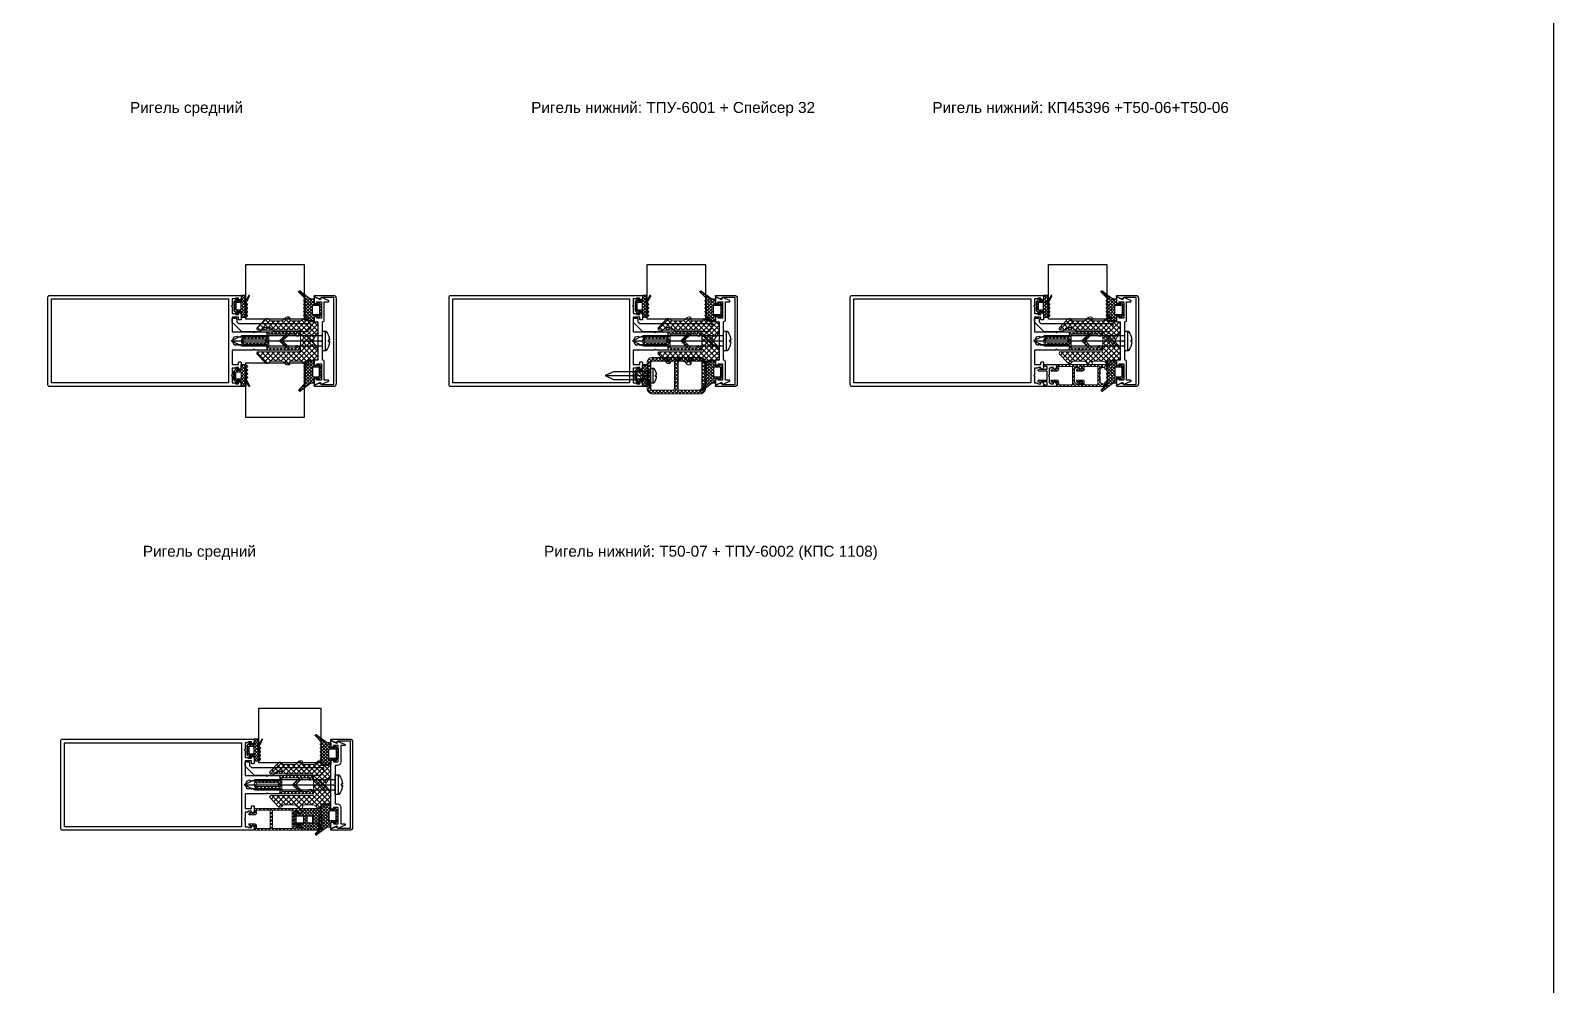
# Model space of a CAD drawing. Header units: millimetres. Extents: x 1744 to 18744, y -2272 to 2782.
# Drawn here: x 7969 to 8804, y 487 to 1011 of the extents above; entities that cross this region are included whole.
import ezdxf

# ---------------------------------------------------------------- set-up
doc = ezdxf.new("R2010")
doc.units = ezdxf.units.MM
doc.layers.add('Steklopaket', color=5, linetype='Continuous')
doc.layers.add('подписи', color=7, linetype='Continuous')
doc.layers.add('Уплотнители', color=1, linetype='Continuous', lineweight=20)
doc.layers.add('Штриховка', color=1, linetype='Continuous', lineweight=5)
doc.styles.get("Standard").update_dxf_attribs({"font": 'arial.ttf'})

# ---------------------------------------------------------------- blocks, each defined once
blk = doc.blocks.new('КП45550')
at = {"color": 217, "true_color": 0x93278f}
blk.add_lwpolyline([(-5, 6.38, -0.198912), (-4.91, 6.59), (-4.5, 7), (-4.91, 7.41, -0.198912), (-5, 7.62), (-5, 19), (-13, 19), (-13, 15.5), (-12, 15.5, -0.414214), (-11.5, 15), (-11.5, 14.5, -0.414214), (-12, 14), (-14.43, 14, -0.116434), (-14.56, 14.03), (-15.33, 14.42, -0.284079), (-15.5, 14.69), (-15.5, 15.2, -0.414214), (-15.2, 15.5), (-14.5, 15.5), (-14.5, 17), (-14.91, 17.41, -0.198912), (-15, 17.62), (-15, 19), (-18.56, 19, -0.284079), (-18.83, 19.17), (-19, 19.5), (-19.17, 19.17, -0.284079), (-19.44, 19), (-23, 19), (-23, 17.62, -0.198912), (-23.09, 17.41), (-23.5, 17), (-23.5, 15.5), (-22.8, 15.5, -0.414214), (-22.5, 15.2), (-22.5, 14.69, -0.284079), (-22.67, 14.42), (-23.44, 14.03, -0.116434), (-23.57, 14), (-24.5, 14, -0.414214), (-25, 14.5), (-25, 119, -0.414214), (-24, 120), (24, 120, -0.414214), (25, 119), (25, 14.5, -0.414214), (24.5, 14), (23.57, 14, -0.116434), (23.44, 14.03), (22.67, 14.42, -0.284079), (22.5, 14.69), (22.5, 15.2, -0.414214), (22.8, 15.5), (23.5, 15.5), (23.5, 17), (23.09, 17.41, -0.198912), (23, 17.62), (23, 19), (19.44, 19, -0.284079), (19.17, 19.17), (19, 19.5), (18.83, 19.17, -0.284079), (18.56, 19), (15, 19), (15, 17.62, -0.198912), (14.91, 17.41), (14.5, 17), (14.5, 15.5), (15.2, 15.5, -0.414214), (15.5, 15.2), (15.5, 14.69, -0.284079), (15.33, 14.42), (14.56, 14.03, -0.116434), (14.43, 14), (12, 14, -0.414214), (11.5, 14.5), (11.5, 15, -0.414214), (12, 15.5), (13, 15.5), (13, 19), (5, 19), (5, 7.62, -0.198912), (4.91, 7.41), (4.5, 7), (4.91, 6.59, -0.198912), (5, 6.38), (5, 0.5, -0.414214), (4.5, 0), (3.12, 0, -0.198912), (2.91, 0.09), (2.09, 0.91, -0.198912), (2, 1.12), (2, 1.46, -0.284079), (2.17, 1.73), (2.5, 1.9), (2.17, 2.07, -0.284079), (2, 2.34), (2, 3.26, -0.284079), (2.17, 3.53), (2.5, 3.7), (2.17, 3.87, -0.284079), (2, 4.14), (2, 5.06, -0.284079), (2.17, 5.33), (2.5, 5.5), (2.17, 5.67, -0.284079), (2, 5.94), (2, 6.86, -0.284079), (2.17, 7.13), (2.5, 7.3), (2.17, 7.47, -0.284079), (2, 7.74), (2, 8.66, -0.284079), (2.17, 8.93), (2.5, 9.1), (2.17, 9.27, -0.284079), (2, 9.54), (2, 10.46, -0.284079), (2.17, 10.73), (2.5, 10.9), (2.17, 11.07, -0.284079), (2, 11.34), (2, 12.26, -0.284079), (2.17, 12.53), (2.5, 12.7), (2.17, 12.87, -0.284079), (2, 13.14), (2, 14.06, -0.284079), (2.17, 14.33), (2.5, 14.5), (2.17, 14.67, -0.284079), (2, 14.94), (2, 15.86, -0.284079), (2.17, 16.13), (2.5, 16.3), (2, 18), (0, 19), (-2, 18), (-2, 17.64, -0.284079), (-2.17, 17.37), (-2.5, 17.2), (-2.17, 17.03, -0.284079), (-2, 16.76), (-2, 15.84, -0.284079), (-2.17, 15.57), (-2.5, 15.4), (-2.17, 15.23, -0.284079), (-2, 14.96), (-2, 14.04, -0.284079), (-2.17, 13.77), (-2.5, 13.6), (-2.17, 13.43, -0.284079), (-2, 13.16), (-2, 12.24, -0.284079), (-2.17, 11.97), (-2.5, 11.8), (-2.17, 11.63, -0.284079), (-2, 11.36), (-2, 10.44, -0.284079), (-2.17, 10.17), (-2.5, 10), (-2.17, 9.83, -0.284079), (-2, 9.56), (-2, 8.64, -0.284079), (-2.17, 8.37), (-2.5, 8.2), (-2.17, 8.03, -0.284079), (-2, 7.76), (-2, 6.84, -0.284079), (-2.17, 6.57), (-2.5, 6.4), (-2.17, 6.23, -0.284079), (-2, 5.96), (-2, 5.04, -0.284079), (-2.17, 4.77), (-2.5, 4.6), (-2.17, 4.43, -0.284079), (-2, 4.16), (-2, 3.24, -0.284079), (-2.17, 2.97), (-2.5, 2.8), (-2.17, 2.63, -0.284079), (-2, 2.36), (-2, 1.12, -0.198912), (-2.09, 0.91), (-2.91, 0.09, -0.198912), (-3.12, 0), (-4.5, 0, -0.414214), (-5, 0.5)], format="xyb", close=True, dxfattribs=at)
blk.add_lwpolyline([(23, 21), (-23, 21), (-23, 118), (23, 118)], close=True, dxfattribs=at)
blk = doc.blocks.new('ТПУ-6001')
at = {"true_color": 0xafd9aa}
h = blk.add_hatch(dxfattribs=at)
h.set_pattern_fill('ANSI37', color=9, scale=10, angle=180, style=0)
h.set_pattern_definition([(225, (-3851.2058, 2316.4733), (0.88388348, -0.88388348), []), (315, (-3851.2058, 2316.4733), (0.88388348, 0.88388348), [])])
edge = h.paths.add_edge_path(flags=16)
edge.add_line((1.75, -1), (-1.75, -1))
edge.add_arc((-1.75, -1.25), 0.25, 90, 180)
edge.add_line((-2, -1.25), (-2, -3.75))
edge.add_arc((-1.75, -3.75), 0.25, 180, 270)
edge.add_line((-1.75, -4), (1.75, -4))
edge.add_arc((1.75, -3.75), 0.25, 270, 360)
edge.add_line((2, -3.75), (2, -1.25))
edge.add_arc((1.75, -1.25), 0.25, 0, 90)
edge = h.paths.add_edge_path()
edge.add_line((2.37, -5.66), (4.04, -6.57))
edge.add_arc((4.16, -6.35), 0.25, 241.51963, 270)
edge.add_line((4.16, -6.6), (5.75, -6.6))
edge.add_arc((5.75, -6.35), 0.25, 270, 360)
edge.add_line((6, -6.35), (6, -4.25))
edge.add_arc((5.75, -4.25), 0.25, 0, 90)
edge.add_line((5.75, -4), (3.25, -4))
edge.add_arc((3.25, -3.75), 0.25, 180, 270, ccw=False)
edge.add_line((3, -3.75), (3, -2.25))
edge.add_arc((3.25, -2.25), 0.25, 90, 180, ccw=False)
edge.add_line((3.25, -2), (3.9, -2))
edge.add_arc((3.9, -1.75), 0.25, 270, 405.06464)
edge.add_line((4.08, -1.57), (2.57, -0.07))
edge.add_arc((2.4, -0.25), 0.25, 45.06464, 90)
edge.add_line((2.4, 0), (-2.4, 0))
edge.add_arc((-2.4, -0.25), 0.25, 90, 134.93536)
edge.add_line((-2.57, -0.07), (-4.08, -1.57))
edge.add_arc((-3.9, -1.75), 0.25, 134.93536, 270)
edge.add_line((-3.9, -2), (-3.25, -2))
edge.add_arc((-3.25, -2.25), 0.25, 0, 90, ccw=False)
edge.add_line((-3, -2.25), (-3, -3.75))
edge.add_arc((-3.25, -3.75), 0.25, -90, 0, ccw=False)
edge.add_line((-3.25, -4), (-5.75, -4))
edge.add_arc((-5.75, -4.25), 0.25, 90, 180)
edge.add_line((-6, -4.25), (-6, -6.5))
edge.add_arc((-5.75, -6.5), 0.25, 180, 225)
edge.add_line((-5.93, -6.67), (-5.18, -7.42))
edge.add_arc((-5, -7.25), 0.25, 225, 315)
edge.add_line((-4.82, -7.42), (-4.18, -6.78))
edge.add_arc((-4, -6.95), 0.25, 45, 135, ccw=False)
edge.add_line((-3.82, -6.78), (-3.18, -7.42))
edge.add_arc((-3, -7.25), 0.25, 225, 315)
edge.add_line((-2.82, -7.42), (-2.18, -6.78))
edge.add_arc((-2, -6.95), 0.25, 45, 135, ccw=False)
edge.add_line((-1.82, -6.78), (-1.18, -7.42))
edge.add_arc((-1, -7.25), 0.25, 225, 315)
edge.add_line((-0.82, -7.42), (-0.18, -6.78))
edge.add_arc((0, -6.95), 0.25, 45, 135, ccw=False)
edge.add_line((0.18, -6.78), (0.82, -7.42))
edge.add_arc((1, -7.25), 0.25, 225, 315)
edge.add_line((1.18, -7.42), (1.87, -6.73))
edge.add_arc((2.04, -6.91), 0.25, 61.51963, 135, ccw=False)
edge.add_line((2.16, -6.69), (5.63, -8.57))
edge.add_arc((5.75, -8.35), 0.25, 241.51963, 421.51963)
edge.add_line((5.87, -8.13), (2.13, -6.1))
edge.add_arc((2.25, -5.88), 0.25, 61.51963, 241.51963, ccw=False)
at = {"color": 9, "true_color": 0xafd9aa}
for points in [[(2.37, -5.66), (4.04, -6.57, 0.124913), (4.16, -6.6), (5.75, -6.6, 0.414214), (6, -6.35), (6, -4.25, 0.414214), (5.75, -4), (3.25, -4, -0.414214), (3, -3.75), (3, -2.25, -0.414214), (3.25, -2), (3.9, -2, 0.668587), (4.08, -1.57), (2.57, -0.07, 0.198619), (2.4, 0), (-2.4, 0, 0.198619), (-2.57, -0.07), (-4.08, -1.57, 0.668587), (-3.9, -2), (-3.25, -2, -0.414214), (-3, -2.25), (-3, -3.75, -0.414214), (-3.25, -4), (-5.75, -4, 0.414214), (-6, -4.25), (-6, -6.5, 0.198912), (-5.93, -6.67), (-5.18, -7.42, 0.414214), (-4.82, -7.42), (-4.18, -6.78, -0.414214), (-3.82, -6.78), (-3.18, -7.42, 0.414214), (-2.82, -7.42), (-2.18, -6.78, -0.414214), (-1.82, -6.78), (-1.18, -7.42, 0.414214), (-0.82, -7.42), (-0.18, -6.78, -0.414214), (0.18, -6.78), (0.82, -7.42, 0.414214), (1.18, -7.42), (1.87, -6.73, -0.332076), (2.16, -6.69), (5.63, -8.57, 1), (5.87, -8.13), (2.13, -6.1, -1)], [(1.75, -1), (-1.75, -1, 0.414214), (-2, -1.25), (-2, -3.75, 0.414214), (-1.75, -4), (1.75, -4, 0.414214), (2, -3.75), (2, -1.25, 0.414214)]]:
    blk.add_lwpolyline(points, format="xyb", close=True, dxfattribs=at)
blk = doc.blocks.new('КПС 917')
blk.add_lwpolyline([(10.5, 1.08), (0.62, 1.08, 0.198912), (0.41, 0.99), (0, 0.58), (-0.41, 0.99, 0.198912), (-0.62, 1.08), (-10.5, 1.08, 0.414214), (-11.5, 2.08), (-21.5, 2.08), (-21.5, 4.28, 0.414214), (-21.8, 4.58), (-21.83, 4.58, 0.291473), (-22.1, 4.41), (-23.77, 0.83, 0.414214), (-23.63, 0.43), (-22.87, 0.08, -0.414214), (-22.73, -0.32), (-23.97, -2.99, 0.548619), (-23.7, -3.42), (-21.57, -3.42, 0.116434), (-21.44, -3.39), (-20.67, -3, 0.284079), (-20.5, -2.73), (-20.5, -2.22, 0.414214), (-20.8, -1.92), (-21.5, -1.92), (-21.5, 0.58), (-12.5, 0.58), (-12.5, -1.92), (-13.2, -1.92, 0.414214), (-13.5, -2.22), (-13.5, -2.73, 0.284079), (-13.33, -3), (-12.56, -3.39, 0.116434), (-12.43, -3.42), (-11, -3.42, 0.414214), (-10.5, -2.92), (-10.5, -1.42), (10.5, -1.42), (10.5, -2.92, 0.414214), (11, -3.42), (12.43, -3.42, 0.116434), (12.56, -3.39), (13.33, -3, 0.284079), (13.5, -2.73), (13.5, -2.22, 0.414214), (13.2, -1.92), (12.5, -1.92), (12.5, 0.58), (21.5, 0.58), (21.5, -1.92), (20.8, -1.92, 0.414214), (20.5, -2.22), (20.5, -2.73, 0.284079), (20.67, -3), (21.44, -3.39, 0.116434), (21.57, -3.42), (23.7, -3.42, 0.548619), (23.97, -2.99), (22.73, -0.32, -0.414214), (22.87, 0.08), (23.63, 0.43, 0.414214), (23.77, 0.83), (22.1, 4.41, 0.291473), (21.83, 4.58), (21.8, 4.58, 0.414214), (21.5, 4.28), (21.5, 2.08), (11.5, 2.08, 0.414214)], format="xyb", close=True)
blk = doc.blocks.new('ТПУ-007ММ')
at = {"true_color": 0xafd9aa}
h = blk.add_hatch(dxfattribs=at)
h.set_pattern_fill('ANSI37', color=9, scale=10, angle=180, style=0)
h.set_pattern_definition([(225, (-3851.0623, 2334.4012), (0.88388348, -0.88388348), []), (315, (-3851.0623, 2334.4012), (0.88388348, 0.88388348), [])])
edge = h.paths.add_edge_path(flags=16)
edge.add_line((2.1, -1), (-2.1, -1))
edge.add_arc((-2.1, -1.5), 0.5, 90, 180)
edge.add_line((-2.6, -1.5), (-2.6, -4.5))
edge.add_arc((-2.1, -4.5), 0.5, 180, 270)
edge.add_line((-2.1, -5), (2.1, -5))
edge.add_arc((2.1, -4.5), 0.5, 270, 360)
edge.add_line((2.6, -4.5), (2.6, -1.5))
edge.add_arc((2.1, -1.5), 0.5, 0, 90)
edge = h.paths.add_edge_path()
edge.add_arc((-3.85, -2.25), 0.25, 0, 90, ccw=False)
edge.add_line((-3.6, -2.25), (-3.6, -3.75))
edge.add_arc((-3.85, -3.75), 0.25, -90, 0, ccw=False)
edge.add_line((-3.85, -4), (-5.75, -4))
edge.add_arc((-5.75, -4.25), 0.25, 90, 180)
edge.add_line((-6, -4.25), (-6, -8.62))
edge.add_arc((-5.8, -8.62), 0.2, 180, 225)
edge.add_line((-5.94, -8.76), (-5.18, -9.53))
edge.add_arc((-5, -9.35), 0.25, 225, 315)
edge.add_line((-4.82, -9.53), (-4.18, -8.88))
edge.add_arc((-4, -9.06), 0.25, 45, 135, ccw=False)
edge.add_line((-3.82, -8.88), (-3.18, -9.53))
edge.add_arc((-3, -9.35), 0.25, 225, 315)
edge.add_line((-2.82, -9.53), (-2.18, -8.88))
edge.add_arc((-2, -9.06), 0.25, 45, 135, ccw=False)
edge.add_line((-1.82, -8.88), (-1.18, -9.53))
edge.add_arc((-1, -9.35), 0.25, 225, 315)
edge.add_line((-0.82, -9.53), (-0.18, -8.88))
edge.add_arc((0, -9.06), 0.25, 45, 135, ccw=False)
edge.add_line((0.18, -8.88), (0.82, -9.53))
edge.add_arc((1, -9.35), 0.25, 225, 315)
edge.add_line((1.18, -9.53), (1.82, -8.88))
edge.add_arc((2, -9.06), 0.25, 45, 135, ccw=False)
edge.add_line((2.18, -8.88), (2.82, -9.53))
edge.add_arc((3, -9.35), 0.25, 225, 315)
edge.add_line((3.18, -9.53), (3.82, -8.88))
edge.add_arc((4, -9.06), 0.25, 45, 135, ccw=False)
edge.add_line((4.18, -8.88), (4.82, -9.53))
edge.add_arc((5, -9.35), 0.25, 225, 315)
edge.add_line((5.18, -9.53), (5.82, -8.88))
edge.add_arc((6, -9.06), 0.25, 45, 135, ccw=False)
edge.add_line((6.18, -8.88), (9.82, -12.42))
edge.add_arc((10, -12.25), 0.25, 225, 315)
edge.add_line((10.18, -12.42), (10.39, -12.21))
edge.add_arc((10.21, -12.04), 0.25, 315, 380.22486)
edge.add_line((10.44, -11.95), (6.8, -7.06))
edge.add_arc((10, -4.67), 4, 180, 216.76049, ccw=False)
edge.add_line((6, -4.67), (6, -4.3))
edge.add_arc((5.7, -4.3), 0.3, 360, 450)
edge.add_line((5.7, -4), (3.85, -4))
edge.add_arc((3.85, -3.75), 0.25, 180, 270, ccw=False)
edge.add_line((3.6, -3.75), (3.6, -2.25))
edge.add_arc((3.85, -2.25), 0.25, 90, 180, ccw=False)
edge.add_line((3.85, -2), (4.1, -2))
edge.add_arc((4.1, -1.75), 0.25, 270, 405.06464)
edge.add_line((4.28, -1.57), (2.57, -0.07))
edge.add_arc((2.4, -0.25), 0.25, 45.06464, 90)
edge.add_line((2.4, 0), (-2.4, 0))
edge.add_arc((-2.4, -0.25), 0.25, 90, 134.93536)
edge.add_line((-2.57, -0.07), (-4.28, -1.57))
edge.add_arc((-4.1, -1.75), 0.25, 134.93536, 270)
edge.add_line((-4.1, -2), (-3.85, -2))
at = {"color": 9, "true_color": 0xafd9aa}
for points in [[(-3.85, -2, -0.414214), (-3.6, -2.25), (-3.6, -3.75, -0.414214), (-3.85, -4), (-5.75, -4, 0.414214), (-6, -4.25), (-6, -8.62, 0.198912), (-5.94, -8.76), (-5.18, -9.53, 0.414214), (-4.82, -9.53), (-4.18, -8.88, -0.414214), (-3.82, -8.88), (-3.18, -9.53, 0.414214), (-2.82, -9.53), (-2.18, -8.88, -0.414214), (-1.82, -8.88), (-1.18, -9.53, 0.414214), (-0.82, -9.53), (-0.18, -8.88, -0.414214), (0.18, -8.88), (0.82, -9.53, 0.414214), (1.18, -9.53), (1.82, -8.88, -0.414214), (2.18, -8.88), (2.82, -9.53, 0.414214), (3.18, -9.53), (3.82, -8.88, -0.414214), (4.18, -8.88), (4.82, -9.53, 0.414214), (5.18, -9.53), (5.82, -8.88, -0.414214), (6.18, -8.88), (9.82, -12.42, 0.414214), (10.18, -12.42), (10.39, -12.21, 0.292538), (10.44, -11.95), (6.8, -7.06, -0.161788), (6, -4.67), (6, -4.3, 0.414214), (5.7, -4), (3.85, -4, -0.414214), (3.6, -3.75), (3.6, -2.25, -0.414214), (3.85, -2), (4.1, -2, 0.668587), (4.28, -1.57), (2.57, -0.07, 0.198619), (2.4, 0), (-2.4, 0, 0.198619), (-2.57, -0.07), (-4.28, -1.57, 0.668587), (-4.1, -2)], [(2.1, -1), (-2.1, -1, 0.414214), (-2.6, -1.5), (-2.6, -4.5, 0.414214), (-2.1, -5), (2.1, -5, 0.414214), (2.6, -4.5), (2.6, -1.5, 0.414214)]]:
    blk.add_lwpolyline(points, format="xyb", close=True, dxfattribs=at)
blk = doc.blocks.new('КП45309')
at = {"color": 0}
blk.add_lwpolyline([(-23.5, 2.52), (23.5, 2.52, -0.414214), (25, 1.02), (25, -9.08, -0.802585), (24.24, -9.24), (23.17, -6.95, -0.401559), (23.48, -6.03, 0.279739), (23.8, -5.5), (23.8, 1.32), (-23.8, 1.32), (-23.8, -5.5, 0.279739), (-23.48, -6.03, -0.401559), (-23.17, -6.95), (-24.24, -9.24, -0.802585), (-25, -9.08), (-25, 1.02, -0.414214)], format="xyb", close=True, dxfattribs=at)
blk = doc.blocks.new('ВС 5.5х50 А2 DIN7981')
for p, q in [((0, 0), (0, -50)), ((-5.4, -51.69), (5.4, -51.69))]:
    blk.add_line(p, q)
for points in [[(2.75, -50), (2.75, -5.9), (0, 0), (-2.75, -5.9), (-2.75, -50)], [(-2.75, -46.67), (2.75, -41.17), (2.75, -38.88), (-2.75, -44.38)]]:
    blk.add_lwpolyline(points, close=True)
blk.add_lwpolyline([(-0.39, -53.94, -0.161849), (-5.22, -52.08, -0.223888), (-5.4, -51.69), (-5.4, -50), (5.4, -50), (5.4, -51.69, -0.223888), (5.22, -52.08, -0.161849), (0.39, -53.94), (0.39, -53.24), (-0.39, -53.24)], format="xyb", close=True)
blk = doc.blocks.new('Т50-01')
at = {"layer": 'Штриховка', "lineweight": 5}
h = blk.add_hatch(dxfattribs=at)
h.set_pattern_fill('ANSI37', color=256, scale=11.2, angle=90, style=0)
h.set_pattern_definition([(135, (-7160.1142, 3974.9053), (-0.9899495, -0.9899495), []), (225, (-7160.1142, 3974.9053), (0.9899495, -0.9899495), [])])
h.paths.add_polyline_path([(-13.2, -0.7), (-12.5, 0), (-13.2, 0.7), (-13.2, 3.8), (-22.8, 3.8), (-19, 0), (-22.8, -3.8), (-13.2, -3.8)], flags=16)
edge = h.paths.add_edge_path()
edge.add_line((-12, -4.7), (-12, -2.25))
edge.add_arc((-11.75, -2.25), 0.25, 90, 180, ccw=False)
edge.add_line((-11.75, -2), (-5.2, -2))
edge.add_arc((-5, -1.85), 0.25, 216.8699, 323.1301)
edge.add_line((-4.8, -2), (0, -2))
edge.add_arc((0, 0), 2, 270, 450)
edge.add_line((0, 2), (-4.8, 2))
edge.add_arc((-5, 1.85), 0.25, 36.8699, 143.1301)
edge.add_line((-5.2, 2), (-11.75, 2))
edge.add_arc((-11.75, 2.25), 0.25, 180, 270, ccw=False)
edge.add_line((-12, 2.25), (-12, 4.7))
edge.add_arc((-12.3, 4.7), 0.3, 360, 450)
edge.add_line((-12.3, 5), (-29.7, 5))
edge.add_arc((-29.7, 4.7), 0.3, 90, 180)
edge.add_line((-30, 4.7), (-30, 3.75))
edge.add_arc((-28.75, 3.75), 1.25, 180, 350.7182)
edge.add_arc((-27.22, 3.5), 0.3, 90, 170.7182, ccw=False)
edge.add_line((-27.22, 3.8), (-24.5, 3.8))
edge.add_line((-24.5, 3.8), (-20.7, 0))
edge.add_line((-20.7, 0), (-24.5, -3.8))
edge.add_line((-24.5, -3.8), (-27.22, -3.8))
edge.add_arc((-27.22, -3.5), 0.3, 189.2818, 270, ccw=False)
edge.add_arc((-28.75, -3.75), 1.25, 9.2818, 180)
edge.add_line((-30, -3.75), (-30, -4.7))
edge.add_arc((-29.7, -4.7), 0.3, 180, 270)
edge.add_line((-29.7, -5), (-12.3, -5))
edge.add_arc((-12.3, -4.7), 0.3, 270, 360)
edge = h.paths.add_edge_path(flags=16)
edge.add_line((-11, 0), (-12, -1))
edge.add_line((-12, -1), (0, -1))
edge.add_arc((0, 0), 1, 270, 450)
edge.add_line((0, 1), (-12, 1))
edge.add_line((-12, 1), (-11, 0))
at = {"layer": 'Уплотнители'}
for points in [[(-12, -4.7), (-12, -2.25, -0.414214), (-11.75, -2), (-5.2, -2, 0.5), (-4.8, -2), (0, -2, 1), (0, 2), (-4.8, 2, 0.5), (-5.2, 2), (-11.75, 2, -0.414214), (-12, 2.25), (-12, 4.7, 0.414214), (-12.3, 5), (-29.7, 5, 0.414214), (-30, 4.7), (-30, 3.75, 0.922113), (-27.52, 3.55, -0.367523), (-27.22, 3.8), (-24.5, 3.8), (-20.7, 0), (-24.5, -3.8), (-27.22, -3.8, -0.367523), (-27.52, -3.55, 0.922113), (-30, -3.75), (-30, -4.7, 0.414214), (-29.7, -5), (-12.3, -5, 0.414214)], [(-11, 0), (-12, -1), (0, -1, 1), (0, 1), (-12, 1), (-11, 0)]]:
    blk.add_lwpolyline(points, format="xyb", close=True, dxfattribs=at)
blk.add_lwpolyline([(-13.2, -0.7), (-12.5, 0), (-13.2, 0.7), (-13.2, 3.8), (-22.8, 3.8), (-19, 0), (-22.8, -3.8), (-13.2, -3.8)], close=True, dxfattribs=at)
blk = doc.blocks.new('Adifoam 530.120')
at = {"layer": 'Штриховка', "lineweight": 5}
h = blk.add_hatch(dxfattribs=at)
h.set_pattern_fill('ANSI37', color=256, scale=16, style=0)
h.set_pattern_definition([(45, (-11689.9974, 3718.6571), (-1.41421356, 1.41421356), []), (135, (-11689.9974, 3718.6571), (-1.41421356, -1.41421356), [])])
h.paths.add_polyline_path([(-6.69, 0, -0.118476), (-6.86, -0.7), (-9.17, -4.23, 0.146126), (-9.5, -5.32), (-9.5, -9.2), (-9.5, -9.45, 0.414214), (-8.5, -10.45), (-6.41, -10.45), (-4.5, -10.55, -0.590779), (-4.19, -11.18), (-4.38, -11.44, 0.668179), (-3.67, -13.15), (-3.1, -13.15, 0.198912), (-2.4, -12.86), (-1.08, -11.54, -0.198912), (-0.02, -11.1), (5.51, -11.1, -0.668179), (5.8, -11.78, 0.52914), (6.73, -13.15), (7.29, -13.15, 0.198912), (8, -12.86), (9.32, -11.54, -0.198912), (10.38, -11.1), (16.58, -11.1, -0.501863), (16.96, -11.61, 0.342328), (17.92, -12.35), (18.49, -12.35, 0.212691), (19.23, -12.02), (23.82, -7.18, 0.185206), (24, -6.71, 0.418456), (23.3, -6), (1, -6, -0.414214), (0, -5), (0, 0)])
h.paths.add_polyline_path([(-6.41, 10.45), (-8.5, 10.45, 0.414214), (-9.5, 9.45), (-9.5, 9.2), (-9.5, 5.32, 0.146126), (-9.17, 4.23), (-6.86, 0.7, -0.118476), (-6.69, 0), (0, 0), (0, 5, -0.414214), (1, 6), (23.3, 6, 0.414214), (24, 6.7, 0.202658), (23.79, 7.21), (19.19, 12.06, 0.198912), (18.49, 12.35), (17.91, 12.35, 0.339591), (16.96, 11.61, -0.501863), (16.58, 11.1), (10.38, 11.1, -0.198912), (9.32, 11.54), (8, 12.86, 0.198912), (7.29, 13.15), (6.73, 13.15, 0.52914), (5.8, 11.78, -0.668179), (5.51, 11.1), (-0.02, 11.1, -0.198912), (-1.08, 11.54), (-2.4, 12.86, 0.198912), (-3.1, 13.15), (-3.67, 13.15, 0.668179), (-4.38, 11.44), (-4.19, 11.18, -0.590779), (-4.5, 10.55)])
at = {"layer": 'Уплотнители'}
blk.add_lwpolyline([(24, -6.71, -0.198912), (23.79, -7.21), (19.19, -12.06, -0.198912), (18.49, -12.35), (17.92, -12.35, -0.342328), (16.96, -11.61, 0.501863), (16.58, -11.1), (10.38, -11.1, 0.198912), (9.32, -11.54), (8, -12.86, -0.198912), (7.29, -13.15), (6.73, -13.15, -0.52914), (5.8, -11.78, 0.668179), (5.51, -11.1), (-0.02, -11.1, 0.198912), (-1.08, -11.54), (-2.4, -12.86, -0.198912), (-3.1, -13.15), (-3.67, -13.15, -0.668179), (-4.38, -11.44), (-4.19, -11.18, 0.590779), (-4.5, -10.55), (-6.41, -10.45), (-8.5, -10.45, -0.414214), (-9.5, -9.45), (-9.5, -9.2), (-9.5, -5.32, -0.146126), (-9.17, -4.23), (-6.86, -0.7, 0.240325), (-6.86, 0.7), (-9.17, 4.23, -0.146126), (-9.5, 5.32), (-9.5, 9.2), (-9.5, 9.45, -0.414214), (-8.5, 10.45), (-6.41, 10.45), (-4.5, 10.55, 0.590779), (-4.19, 11.18), (-4.38, 11.44, -0.668179), (-3.67, 13.15), (-3.1, 13.15, -0.198912), (-2.4, 12.86), (-1.08, 11.54, 0.198912), (-0.02, 11.1), (5.51, 11.1, 0.668179), (5.8, 11.78, -0.52914), (6.73, 13.15), (7.29, 13.15, -0.198912), (8, 12.86), (9.32, 11.54, 0.198912), (10.38, 11.1), (16.58, 11.1, 0.501863), (16.96, 11.61, -0.342328), (17.92, 12.35), (18.49, 12.35, -0.198912), (19.19, 12.06), (23.79, 7.21, -0.198912), (24, 6.71), (24, 6.7, -0.414214), (23.3, 6), (1, 6, 0.414214), (0, 5), (0, 0), (0, -5, 0.414214), (1, -6), (23.3, -6, -0.414214), (24, -6.7)], format="xyb", dxfattribs=at)
blk = doc.blocks.new('КП45391')
blk.add_lwpolyline([(-13.83, -7.5), (-4.13, -7.5, 0.198912), (-3.78, -7.35), (1.1, -2.47, 0.198912), (1.25, -2.12), (1.25, -0.5, 0.414214), (0.75, 0), (-0.75, 0, 0.414214), (-1.25, -0.5), (-1.25, -2), (-2.25, -3), (-41.25, -3, 0.414214), (-41.75, -3.5), (-41.75, -5.29, 0.198912), (-41.6, -5.65), (-39.9, -7.35, 0.198912), (-39.54, -7.5), (-22.16, -7.5, 0.198912), (-21.81, -7.35), (-19.75, -5.29), (-16.25, -5.29), (-14.19, -7.35, 0.198912)], format="xyb", close=True)
blk = doc.blocks.new('speyser32')
for points in [[(20, 29), (20, 3, -0.414214), (17, 0), (3, 0, -0.414214), (0, 3), (0, 29, -0.414214), (3, 32), (17, 32, -0.414214)], [(17, 30), (3, 30, 0.414214), (2, 29), (2, 18, 0.414214), (3, 17), (17, 17, 0.414214), (18, 18), (18, 29, 0.414214)], [(18, 14), (18, 3, -0.414214), (17, 2), (3, 2, -0.414214), (2, 3), (2, 14, -0.414214), (3, 15), (17, 15, -0.414214)]]:
    blk.add_lwpolyline(points, format="xyb", close=True)
blk = doc.blocks.new('Спейсер 32')
at = {"layer": 'Штриховка', "lineweight": 5}
h = blk.add_hatch(dxfattribs=at)
h.set_pattern_fill('ANSI37', color=256, scale=11.2, angle=90, style=0)
h.set_pattern_definition([(135, (-7577.3057, 3664.8835), (-0.9899495, -0.9899495), []), (225, (-7577.3057, 3664.8835), (0.9899495, -0.9899495), [])])
edge = h.paths.add_edge_path()
edge.add_line((3, 10), (29, 10))
edge.add_arc((29, 7), 3, 0, 90, ccw=False)
edge.add_line((32, 7), (32, -7))
edge.add_arc((29, -7), 3, -90, 0, ccw=False)
edge.add_line((29, -10), (3, -10))
edge.add_arc((3, -7), 3, 180, 270, ccw=False)
edge.add_line((0, -7), (0, 7))
edge.add_arc((3, 7), 3, 90, 180, ccw=False)
edge = h.paths.add_edge_path(flags=16)
edge.add_line((2, 7), (2, -7))
edge.add_arc((3, -7), 1, 180, 270)
edge.add_line((3, -8), (14, -8))
edge.add_arc((14, -7), 1, 270, 360)
edge.add_line((15, -7), (15, 7))
edge.add_arc((14, 7), 1, 360, 450)
edge.add_line((14, 8), (3, 8))
edge.add_arc((3, 7), 1, 90, 180)
edge = h.paths.add_edge_path(flags=16)
edge.add_line((18, 8), (29, 8))
edge.add_arc((29, 7), 1, 0, 90, ccw=False)
edge.add_line((30, 7), (30, -7))
edge.add_arc((29, -7), 1, -90, 0, ccw=False)
edge.add_line((29, -8), (18, -8))
edge.add_arc((18, -7), 1, 180, 270, ccw=False)
edge.add_line((17, -7), (17, 7))
edge.add_arc((18, 7), 1, 90, 180, ccw=False)
at = {"layer": 'Уплотнители', "rotation": 90}
blk.add_blockref('speyser32', (32, -10), dxfattribs=at)
blk = doc.blocks.new('ВС 4.2х25 А2 DIN7981')
for p, q in [((0, 25), (0, 0)), ((-4.12, -1.29), (4.12, -1.29))]:
    blk.add_line(p, q)
for points in [[(2.1, 0), (2.1, 20.5), (0, 25), (-2.1, 20.5), (-2.1, 0)], [(-2.1, 2.54), (2.1, 6.74), (2.1, 8.49), (-2.1, 4.29)]]:
    blk.add_lwpolyline(points, close=True)
blk.add_lwpolyline([(-0.3, -3.01, -0.161849), (-3.98, -1.58, -0.223888), (-4.12, -1.29), (-4.12, 0), (4.12, 0), (4.12, -1.29, -0.223888), (3.98, -1.58, -0.161849), (0.3, -3.01), (0.3, -2.47), (-0.3, -2.47)], format="xyb", close=True)
blk = doc.blocks.new('КП45313-2')
blk.add_lwpolyline([(-12.43, -2.6, -0.116434), (-12.56, -2.57), (-13.33, -2.18, -0.284079), (-13.5, -1.92), (-13.5, -1.4, -0.414214), (-13.2, -1.1), (-12.5, -1.1), (-12.5, 1.4), (-21.5, 1.4), (-21.5, -1.1), (-20.8, -1.1, -0.414214), (-20.5, -1.4), (-20.5, -1.92, -0.284079), (-20.67, -2.18), (-21.44, -2.57, -0.116434), (-21.57, -2.6), (-23.7, -2.6, -0.548619), (-23.97, -2.17), (-22.73, 0.5, 0.414214), (-22.87, 0.89), (-23.63, 1.25, -0.414214), (-23.77, 1.64), (-22.1, 5.23, -0.291473), (-21.83, 5.4), (-21.8, 5.4, -0.414214), (-21.5, 5.1), (-21.5, 2.9), (-12.5, 2.9, -0.414214), (-10.5, 0.9), (-10.5, -0.1), (-0.44, -0.1, -0.284079), (-0.17, -0.27), (0, -0.6), (0.17, -0.27, -0.284079), (0.44, -0.1), (10.5, -0.1), (10.5, 0.9, -0.414214), (12.5, 2.9), (21.5, 2.9), (21.5, 5.1, -0.414214), (21.8, 5.4), (21.83, 5.4, -0.291473), (22.1, 5.23), (23.77, 1.64, -0.414214), (23.63, 1.25), (22.87, 0.89, 0.414214), (22.73, 0.5), (23.97, -2.17, -0.548619), (23.7, -2.6), (21.57, -2.6, -0.116434), (21.44, -2.57), (20.67, -2.18, -0.284079), (20.5, -1.92), (20.5, -1.4, -0.414214), (20.8, -1.1), (21.5, -1.1), (21.5, 1.4), (12.5, 1.4), (12.5, -1.1), (13.2, -1.1, -0.414214), (13.5, -1.4), (13.5, -1.92, -0.284079), (13.33, -2.18), (12.56, -2.57, -0.116434), (12.43, -2.6)], format="xyb", close=True)
blk = doc.blocks.new('Т50-07')
at = {"layer": 'Штриховка', "lineweight": 5}
h = blk.add_hatch(dxfattribs=at)
h.set_pattern_fill('ANSI37', color=256, scale=11.2, angle=90, style=0)
h.set_pattern_definition([(135, (-11406.9071, 3792.9893), (-0.9899495, -0.9899495), []), (225, (-11406.9071, 3792.9893), (0.9899495, -0.9899495), [])])
h.paths.add_polyline_path([(1.2, 5), (1.2, -5), (12, -5), (12, 5)], flags=16)
edge = h.paths.add_edge_path()
edge.add_line((0, 5), (-7.5, 5))
edge.add_line((-7.5, 5), (-7.5, 3.5))
edge.add_arc((-8.5, 3.5), 1, -90, 0, ccw=False)
edge.add_line((-8.5, 2.5), (-11.48, 2.5))
edge.add_arc((-11.48, 2.82), 0.317, 135, 270, ccw=False)
edge.add_line((-11.71, 3.04), (-11.04, 3.71))
edge.add_arc((-10.82, 3.5), 0.3, 45, 135, ccw=False)
edge.add_line((-10.61, 3.71), (-10.4, 3.5))
edge.add_line((-10.4, 3.5), (-8.5, 3.5))
edge.add_line((-8.5, 3.5), (-8.5, 4.8))
edge.add_arc((-8.5, 5.1), 0.3, 180, 270, ccw=False)
edge.add_line((-8.8, 5.1), (-8.8, 5.7))
edge.add_arc((-8.5, 5.7), 0.3, 90, 180, ccw=False)
edge.add_line((-8.5, 6), (16.7, 6))
edge.add_arc((16.7, 5.5), 0.5, 0, 90, ccw=False)
edge.add_line((17.2, 5.5), (17.2, 4.57))
edge.add_arc((16.9, 4.57), 0.3, -26.56505, 0, ccw=False)
edge.add_line((17.17, 4.44), (16.78, 3.67))
edge.add_arc((16.51, 3.8), 0.3, 270, 333.43495, ccw=False)
edge.add_line((16.51, 3.5), (16, 3.5))
edge.add_arc((16, 3.8), 0.3, 180, 270, ccw=False)
edge.add_line((15.7, 3.8), (15.7, 4.5))
edge.add_line((15.7, 4.5), (14.2, 4.5))
edge.add_line((14.2, 4.5), (13.79, 4.09))
edge.add_arc((13.58, 4.3), 0.3, 270, 315, ccw=False)
edge.add_line((13.58, 4), (13.2, 4))
edge.add_line((13.2, 4), (13.2, 0.62))
edge.add_arc((12.9, 0.62), 0.3, -45, 0, ccw=False)
edge.add_line((13.11, 0.41), (12.7, 0))
edge.add_line((12.7, 0), (13.11, -0.41))
edge.add_arc((12.9, -0.62), 0.3, 0, 45, ccw=False)
edge.add_line((13.2, -0.62), (13.2, -4))
edge.add_line((13.2, -4), (13.58, -4))
edge.add_arc((13.58, -4.3), 0.3, 45, 90, ccw=False)
edge.add_line((13.79, -4.09), (14.2, -4.5))
edge.add_line((14.2, -4.5), (15.7, -4.5))
edge.add_line((15.7, -4.5), (15.7, -3.8))
edge.add_arc((16, -3.8), 0.3, 90, 180, ccw=False)
edge.add_line((16, -3.5), (16.51, -3.5))
edge.add_arc((16.51, -3.8), 0.3, 26.56505, 90, ccw=False)
edge.add_line((16.78, -3.67), (17.17, -4.44))
edge.add_arc((16.9, -4.57), 0.3, 0, 26.56505, ccw=False)
edge.add_line((17.2, -4.57), (17.2, -5.5))
edge.add_arc((16.7, -5.5), 0.5, -90, 0, ccw=False)
edge.add_line((16.7, -6), (-8.5, -6))
edge.add_arc((-8.5, -5.7), 0.3, 180, 270, ccw=False)
edge.add_line((-8.8, -5.7), (-8.8, -5.1))
edge.add_arc((-8.5, -5.1), 0.3, 90, 180, ccw=False)
edge.add_line((-8.5, -4.8), (-8.5, -3.5))
edge.add_line((-8.5, -3.5), (-10.4, -3.5))
edge.add_line((-10.4, -3.5), (-10.61, -3.71))
edge.add_arc((-10.82, -3.5), 0.3, 225, 315, ccw=False)
edge.add_line((-11.04, -3.71), (-11.71, -3.04))
edge.add_arc((-11.48, -2.82), 0.317, 90, 225, ccw=False)
edge.add_line((-11.48, -2.5), (-8.5, -2.5))
edge.add_arc((-8.5, -3.5), 1, 0, 90, ccw=False)
edge.add_line((-7.5, -3.5), (-7.5, -5))
edge.add_line((-7.5, -5), (0, -5))
edge.add_line((0, -5), (0, 5))
at = {"layer": 'Уплотнители'}
blk.add_lwpolyline([(0, 5), (-7.5, 5), (-7.5, 3.5, -0.414214), (-8.5, 2.5), (-11.48, 2.5, -0.668179), (-11.71, 3.04), (-11.04, 3.71, -0.414214), (-10.61, 3.71), (-10.4, 3.5), (-8.5, 3.5), (-8.5, 4.8, -0.414214), (-8.8, 5.1), (-8.8, 5.7, -0.414214), (-8.5, 6), (16.7, 6, -0.414214), (17.2, 5.5), (17.2, 4.57, -0.116434), (17.17, 4.44), (16.78, 3.67, -0.284079), (16.51, 3.5), (16, 3.5, -0.414214), (15.7, 3.8), (15.7, 4.5), (14.2, 4.5), (13.79, 4.09, -0.198912), (13.58, 4), (13.2, 4), (13.2, 0.62, -0.198912), (13.11, 0.41), (12.7, 0), (13.11, -0.41, -0.198912), (13.2, -0.62), (13.2, -4), (13.58, -4, -0.198912), (13.79, -4.09), (14.2, -4.5), (15.7, -4.5), (15.7, -3.8, -0.414214), (16, -3.5), (16.51, -3.5, -0.284079), (16.78, -3.67), (17.17, -4.44, -0.116434), (17.2, -4.57), (17.2, -5.5, -0.414214), (16.7, -6), (-8.5, -6, -0.414214), (-8.8, -5.7), (-8.8, -5.1, -0.414214), (-8.5, -4.8), (-8.5, -3.5), (-10.4, -3.5), (-10.61, -3.71, -0.414214), (-11.04, -3.71), (-11.71, -3.04, -0.668179), (-11.48, -2.5), (-8.5, -2.5, -0.414214), (-7.5, -3.5), (-7.5, -5), (0, -5)], format="xyb", close=True, dxfattribs=at)
blk.add_lwpolyline([(1.2, 5), (1.2, -5), (12, -5), (12, 5)], close=True, dxfattribs=at)
blk = doc.blocks.new('ТПУ-6002')
at = {"true_color": 0xafd9aa}
h = blk.add_hatch(dxfattribs=at)
h.set_pattern_fill('ANSI37', color=9, scale=10, angle=180, style=0)
h.set_pattern_definition([(225, (359.6389, 110.4286), (0.8838835, -0.8838835), []), (315, (359.6389, 110.4286), (0.8838835, 0.8838835), [])])
edge = h.paths.add_edge_path(flags=16)
edge.add_line((1.75, -1), (-1.75, -1))
edge.add_arc((-1.75, -1.25), 0.25, 90, 180)
edge.add_line((-2, -1.25), (-2, -4.75))
edge.add_arc((-1.75, -4.75), 0.25, 180, 270)
edge.add_line((-1.75, -5), (1.75, -5))
edge.add_arc((1.75, -4.75), 0.25, 270, 360)
edge.add_line((2, -4.75), (2, -1.25))
edge.add_arc((1.75, -1.25), 0.25, 0, 90)
edge = h.paths.add_edge_path()
edge.add_line((2.37, -12.66), (4.04, -13.57))
edge.add_arc((4.16, -13.35), 0.25, 241.51963, 270)
edge.add_line((4.16, -13.6), (5.75, -13.6))
edge.add_arc((5.75, -13.35), 0.25, 270, 360)
edge.add_line((6, -13.35), (6, -4.25))
edge.add_arc((5.75, -4.25), 0.25, 0, 90)
edge.add_line((5.75, -4), (3.25, -4))
edge.add_arc((3.25, -3.75), 0.25, 180, 270, ccw=False)
edge.add_line((3, -3.75), (3, -2.25))
edge.add_arc((3.25, -2.25), 0.25, 90, 180, ccw=False)
edge.add_line((3.25, -2), (3.9, -2))
edge.add_arc((3.9, -1.75), 0.25, 270, 405.06464)
edge.add_line((4.08, -1.57), (2.57, -0.07))
edge.add_arc((2.4, -0.25), 0.25, 45.06464, 90)
edge.add_line((2.4, 0), (-2.4, 0))
edge.add_arc((-2.4, -0.25), 0.25, 90, 134.93536)
edge.add_line((-2.57, -0.07), (-4.08, -1.57))
edge.add_arc((-3.9, -1.75), 0.25, 134.93536, 270)
edge.add_line((-3.9, -2), (-3.25, -2))
edge.add_arc((-3.25, -2.25), 0.25, 0, 90, ccw=False)
edge.add_line((-3, -2.25), (-3, -3.75))
edge.add_arc((-3.25, -3.75), 0.25, -90, 0, ccw=False)
edge.add_line((-3.25, -4), (-5.75, -4))
edge.add_arc((-5.75, -4.25), 0.25, 90, 180)
edge.add_line((-6, -4.25), (-6, -13.5))
edge.add_arc((-5.75, -13.5), 0.25, 180, 225)
edge.add_line((-5.93, -13.67), (-5.18, -14.42))
edge.add_arc((-5, -14.25), 0.25, 225, 315)
edge.add_line((-4.82, -14.42), (-4.18, -13.78))
edge.add_arc((-4, -13.95), 0.25, 45, 135, ccw=False)
edge.add_line((-3.82, -13.78), (-3.18, -14.42))
edge.add_arc((-3, -14.25), 0.25, 225, 315)
edge.add_line((-2.82, -14.42), (-2.18, -13.78))
edge.add_arc((-2, -13.95), 0.25, 45, 135, ccw=False)
edge.add_line((-1.82, -13.78), (-1.18, -14.42))
edge.add_arc((-1, -14.25), 0.25, 225, 315)
edge.add_line((-0.82, -14.42), (-0.18, -13.78))
edge.add_arc((0, -13.95), 0.25, 45, 135, ccw=False)
edge.add_line((0.18, -13.78), (0.82, -14.42))
edge.add_arc((1, -14.25), 0.25, 225, 315)
edge.add_line((1.18, -14.42), (1.87, -13.73))
edge.add_arc((2.04, -13.91), 0.25, 61.51963, 135, ccw=False)
edge.add_line((2.16, -13.69), (5.63, -15.57))
edge.add_arc((5.75, -15.35), 0.25, 241.51963, 421.51963)
edge.add_line((5.87, -15.13), (2.13, -13.1))
edge.add_arc((2.25, -12.88), 0.25, 61.51963, 241.51963, ccw=False)
edge = h.paths.add_edge_path(flags=16)
edge.add_line((1.75, -7), (-1.75, -7))
edge.add_arc((-1.75, -7.25), 0.25, 90, 180)
edge.add_line((-2, -7.25), (-2, -9.75))
edge.add_arc((-1.75, -9.75), 0.25, 180, 270)
edge.add_line((-1.75, -10), (1.75, -10))
edge.add_arc((1.75, -9.75), 0.25, 270, 360)
edge.add_line((2, -9.75), (2, -7.25))
edge.add_arc((1.75, -7.25), 0.25, 0, 90)
at = {"color": 9, "true_color": 0xafd9aa}
for points in [[(2.37, -12.66), (4.04, -13.57, 0.124913), (4.16, -13.6), (5.75, -13.6, 0.414214), (6, -13.35), (6, -4.25, 0.414214), (5.75, -4), (3.25, -4, -0.414214), (3, -3.75), (3, -2.25, -0.414214), (3.25, -2), (3.9, -2, 0.668587), (4.08, -1.57), (2.57, -0.07, 0.198619), (2.4, 0), (-2.4, 0, 0.198619), (-2.57, -0.07), (-4.08, -1.57, 0.668587), (-3.9, -2), (-3.25, -2, -0.414214), (-3, -2.25), (-3, -3.75, -0.414214), (-3.25, -4), (-5.75, -4, 0.414214), (-6, -4.25), (-6, -13.5, 0.198912), (-5.93, -13.67), (-5.18, -14.42, 0.414214), (-4.82, -14.42), (-4.18, -13.78, -0.414214), (-3.82, -13.78), (-3.18, -14.42, 0.414214), (-2.82, -14.42), (-2.18, -13.78, -0.414214), (-1.82, -13.78), (-1.18, -14.42, 0.414214), (-0.82, -14.42), (-0.18, -13.78, -0.414214), (0.18, -13.78), (0.82, -14.42, 0.414214), (1.18, -14.42), (1.87, -13.73, -0.332076), (2.16, -13.69), (5.63, -15.57, 1), (5.87, -15.13), (2.13, -13.1, -1)], [(1.75, -1), (-1.75, -1, 0.414214), (-2, -1.25), (-2, -4.75, 0.414214), (-1.75, -5), (1.75, -5, 0.414214), (2, -4.75), (2, -1.25, 0.414214)], [(1.75, -7), (-1.75, -7, 0.414214), (-2, -7.25), (-2, -9.75, 0.414214), (-1.75, -10), (1.75, -10, 0.414214), (2, -9.75), (2, -7.25, 0.414214)]]:
    blk.add_lwpolyline(points, format="xyb", close=True, dxfattribs=at)
blk = doc.blocks.new('КП45396')
blk.add_lwpolyline([(-2.5, 0), (-2.5, -4.67, -0.668179), (-3.06, -4.9), (-3.71, -4.25, -0.414214), (-3.71, -3.83), (-3.65, -3.76, 0.198912), (-3.5, -3.41), (-3.5, 0), (-5, 0), (-5, -1.7, -0.414214), (-5.3, -2), (-5.7, -2, -0.414214), (-6, -1.7), (-6, -1.7), (-6, 4.5, -0.414214), (-5.5, 5), (-4.57, 5, -0.116434), (-4.44, 4.97), (-3.67, 4.58, -0.284079), (-3.5, 4.31), (-3.5, 3.8, -0.414214), (-3.8, 3.5), (-4.5, 3.5), (-4.5, 2), (-4.09, 1.59, -0.198912), (-4, 1.38), (-4, 1), (-0.44, 1, -0.284079), (-0.17, 0.83), (0, 0.5), (0.17, 0.83, -0.284079), (0.44, 1), (4, 1), (4, 1.38, -0.198912), (4.09, 1.59), (4.5, 2), (4.5, 3.5), (3.8, 3.5, -0.414214), (3.5, 3.8), (3.5, 4.31, -0.284079), (3.67, 4.58), (4.44, 4.97, -0.116434), (4.57, 5), (5.5, 5, -0.414214), (6, 4.5), (6, -1.7), (6, -1.7, -0.414214), (5.7, -2), (5.3, -2, -0.414214), (5, -1.7), (5, 0), (3.5, 0), (3.5, -3.41, 0.198912), (3.65, -3.76), (3.71, -3.83, -0.414214), (3.71, -4.25), (3.06, -4.9, -0.668179), (2.5, -4.67), (2.5, 0)], format="xyb", close=True)
blk = doc.blocks.new('Т50-06')
at = {"layer": 'Штриховка', "lineweight": 5}
h = blk.add_hatch(dxfattribs=at)
h.set_pattern_fill('ANSI37', color=256, scale=11.2, angle=90, style=0)
h.set_pattern_definition([(135, (-11417.5478, 3829.3933), (-0.9899495, -0.9899495), []), (225, (-11417.5478, 3829.3933), (0.9899495, -0.9899495), [])])
edge = h.paths.add_edge_path()
edge.add_line((2.81, 0), (3.22, -0.41))
edge.add_arc((3.01, -0.62), 0.3, 0, 45, ccw=False)
edge.add_line((3.31, -0.62), (3.31, -4))
edge.add_line((3.31, -4), (3.68, -4))
edge.add_arc((3.68, -4.3), 0.3, 45, 90, ccw=False)
edge.add_line((3.9, -4.09), (4.31, -4.5))
edge.add_line((4.31, -4.5), (5.81, -4.5))
edge.add_line((5.81, -4.5), (5.81, -3.8))
edge.add_arc((6.11, -3.8), 0.3, 90, 180, ccw=False)
edge.add_line((6.11, -3.5), (6.62, -3.5))
edge.add_arc((6.62, -3.8), 0.3, 26.56505, 90, ccw=False)
edge.add_line((6.89, -3.67), (7.28, -4.44))
edge.add_arc((7.01, -4.57), 0.3, 0, 26.56505, ccw=False)
edge.add_line((7.31, -4.57), (7.31, -6))
edge.add_line((7.31, -6), (-6.69, -6))
edge.add_line((-6.69, -6), (-6.69, -5.1))
edge.add_arc((-6.39, -5.1), 0.3, 90, 180, ccw=False)
edge.add_line((-6.39, -4.8), (-6.39, -3.5))
edge.add_line((-6.39, -3.5), (-8.29, -3.5))
edge.add_line((-8.29, -3.5), (-8.5, -3.71))
edge.add_arc((-8.72, -3.5), 0.3, 225, 315, ccw=False)
edge.add_line((-8.93, -3.71), (-9.6, -3.04))
edge.add_arc((-9.37, -2.82), 0.317, 90, 225, ccw=False)
edge.add_line((-9.37, -2.5), (-6.39, -2.5))
edge.add_arc((-6.39, -3.5), 1, 0, 90, ccw=False)
edge.add_line((-5.39, -3.5), (-5.39, -5))
edge.add_line((-5.39, -5), (2.11, -5))
edge.add_line((2.11, -5), (2.11, 5))
edge.add_line((2.11, 5), (-5.39, 5))
edge.add_line((-5.39, 5), (-5.39, 3.5))
edge.add_arc((-6.39, 3.5), 1, -90, 0, ccw=False)
edge.add_line((-6.39, 2.5), (-9.37, 2.5))
edge.add_arc((-9.37, 2.82), 0.317, 135, 270, ccw=False)
edge.add_line((-9.6, 3.04), (-8.93, 3.71))
edge.add_arc((-8.72, 3.5), 0.3, 45, 135, ccw=False)
edge.add_line((-8.5, 3.71), (-8.29, 3.5))
edge.add_line((-8.29, 3.5), (-6.39, 3.5))
edge.add_line((-6.39, 3.5), (-6.39, 4.8))
edge.add_arc((-6.39, 5.1), 0.3, 180, 270, ccw=False)
edge.add_line((-6.69, 5.1), (-6.69, 6))
edge.add_line((-6.69, 6), (7.31, 6))
edge.add_line((7.31, 6), (7.31, 4.57))
edge.add_arc((7.01, 4.57), 0.3, -26.56505, 0, ccw=False)
edge.add_line((7.28, 4.44), (6.89, 3.67))
edge.add_arc((6.62, 3.8), 0.3, 270, 333.43495, ccw=False)
edge.add_line((6.62, 3.5), (6.11, 3.5))
edge.add_arc((6.11, 3.8), 0.3, 180, 270, ccw=False)
edge.add_line((5.81, 3.8), (5.81, 4.5))
edge.add_line((5.81, 4.5), (4.31, 4.5))
edge.add_line((4.31, 4.5), (3.9, 4.09))
edge.add_arc((3.68, 4.3), 0.3, 270, 315, ccw=False)
edge.add_line((3.68, 4), (3.31, 4))
edge.add_line((3.31, 4), (3.31, 0.62))
edge.add_arc((3.01, 0.62), 0.3, 315, 360, ccw=False)
edge.add_line((3.22, 0.41), (2.81, 0))
at = {"layer": 'Уплотнители'}
blk.add_lwpolyline([(2.81, 0), (3.22, -0.41, -0.198912), (3.31, -0.62), (3.31, -4), (3.68, -4, -0.198912), (3.9, -4.09), (4.31, -4.5), (5.81, -4.5), (5.81, -3.8, -0.414214), (6.11, -3.5), (6.62, -3.5, -0.284079), (6.89, -3.67), (7.28, -4.44, -0.116434), (7.31, -4.57), (7.31, -6), (-6.69, -6), (-6.69, -5.1, -0.414214), (-6.39, -4.8), (-6.39, -3.5), (-8.29, -3.5), (-8.5, -3.71, -0.414214), (-8.93, -3.71), (-9.6, -3.04, -0.668179), (-9.37, -2.5), (-6.39, -2.5, -0.414214), (-5.39, -3.5), (-5.39, -5), (2.11, -5), (2.11, 5), (-5.39, 5), (-5.39, 3.5, -0.414214), (-6.39, 2.5), (-9.37, 2.5, -0.668179), (-9.6, 3.04), (-8.93, 3.71, -0.414214), (-8.5, 3.71), (-8.29, 3.5), (-6.39, 3.5), (-6.39, 4.8, -0.414214), (-6.69, 5.1), (-6.69, 6), (7.31, 6), (7.31, 4.57, -0.116434), (7.28, 4.44), (6.89, 3.67, -0.284079), (6.62, 3.5), (6.11, 3.5, -0.414214), (5.81, 3.8), (5.81, 4.5), (4.31, 4.5), (3.9, 4.09, -0.198912), (3.68, 4), (3.31, 4), (3.31, 0.62, -0.198912), (3.22, 0.41), (2.81, 0)], format="xyb", dxfattribs=at)

msp = doc.modelspace()

# ---------------------------------------------------------------- linework, layer by layer
msp.add_lwpolyline([(7207.719, 2576.164), (8804.268, 2576.164), (8804.268, -1584.506), (7207.719, -1584.506)], close=True)
at = {"layer": 'Steklopaket'}
for points in [[(8087.24, 852.494), (8087.24, 882.494), (8119.24, 882.494), (8119.24, 852.494)], [(8307.24, 852.494), (8307.24, 882.494), (8339.24, 882.494), (8339.24, 852.494)], [(8527.24, 852.494), (8527.24, 882.494), (8559.24, 882.494), (8559.24, 852.494)], [(8087.24, 798.494), (8087.24, 828.494), (8119.24, 828.494), (8119.24, 798.494)], [(8094.316, 609.22), (8094.316, 639.22), (8128.316, 639.22), (8128.316, 609.22)]]:
    msp.add_lwpolyline(points, close=True, dxfattribs=at)

# ---------------------------------------------------------------- block references
for name, p, rotation in [('КП45550', (8098.64, 840.494), 90), ('ТПУ-6001', (8080.64, 859.494), 90), ('КП45309', (8134.115, 840.494), 270), ('КПС 917', (8128.059, 840.494), 270), ('КП45550', (8318.64, 840.494), 90), ('ТПУ-6001', (8300.64, 859.494), 90), ('КП45309', (8354.115, 840.494), 270), ('КПС 917', (8348.059, 840.494), 270), ('КП45550', (8538.64, 840.494), 90), ('ТПУ-6001', (8520.64, 859.494), 90), ('КП45309', (8574.115, 840.494), 270), ('КПС 917', (8568.059, 840.494), 270), ('Adifoam 530.120', (8117.14, 840.494), 180), ('Adifoam 530.120', (8337.14, 840.494), 180), ('Adifoam 530.120', (8557.14, 840.494), 180), ('ВС 5.5х50 А2 DIN7981', (8079.14, 840.494), 90), ('Т50-01', (8086.64, 840.494), 180), ('ВС 5.5х50 А2 DIN7981', (8299.14, 840.494), 90), ('Т50-01', (8306.64, 840.494), 180), ('ВС 5.5х50 А2 DIN7981', (8519.14, 840.494), 90), ('Т50-01', (8526.64, 840.494), 180), ('ТПУ-007ММ', (8128.64, 823.494), 270), ('ТПУ-007ММ', (8348.64, 823.494), 270), ('КП45396', (8526.64, 821.494), 270), ('ТПУ-007ММ', (8568.64, 823.494), 270), ('ВС 4.2х25 А2 DIN7981', (8309.24, 821.494), 90), ('КП45550', (8105.716, 597.22), 90), ('ТПУ-6001', (8087.716, 616.22), 90), ('КП45309', (8143.191, 597.22), 270), ('КП45313-2', (8136.318, 597.22), 270), ('Adifoam 530.120', (8124.217, 597.22), 180), ('ВС 5.5х50 А2 DIN7981', (8086.215, 597.22), 90), ('Т50-01', (8093.716, 597.22), 180), ('ТПУ-007ММ', (8137.716, 580.22), 270)]:
    msp.add_blockref(name, p, dxfattribs=dict(rotation=rotation))
at = {"xscale": -1}
for name, p, rotation in [('ТПУ-007ММ', (8128.64, 857.494), 270), ('ТПУ-007ММ', (8348.64, 857.494), 270), ('ТПУ-007ММ', (8568.64, 857.494), 270), ('ТПУ-6001', (8080.64, 821.494), 90), ('ТПУ-6001', (8300.64, 821.494), 90), ('ТПУ-007ММ', (8137.716, 614.22), 270), ('ТПУ-6002', (8113.716, 578.22), 90)]:
    msp.add_blockref(name, p, dxfattribs=dict(at, rotation=rotation))
for p in [(8080.92, 852.994), (8300.92, 852.994), (8520.92, 852.994), (8087.996, 609.72)]:
    msp.add_blockref('КП45391', p, dxfattribs=at)
for name, p in [('Спейсер 32', (8307.24, 821.494)), ('Т50-06', (8538.332, 821.494)), ('Т50-06', (8552.332, 821.494)), ('Т50-07', (8100.516, 578.22))]:
    msp.add_blockref(name, p)

# ---------------------------------------------------------------- texts
at = {"layer": 'подписи'}
for s, p in [('Ригель средний', (8023.64, 965.494)), ('Ригель нижний: ТПУ-6001 + Спейсер 32', (8243.64, 965.494)), ('Ригель нижний: КП45396 +Т50-06+Т50-06', (8463.64, 965.494)), ('Ригель средний', (8030.716, 722.22)), ('Ригель нижний: Т50-07 + ТПУ-6002 (КПС 1108)', (8250.716, 722.22))]:
    msp.add_text(s, height=6, dxfattribs=at).set_placement(p)

doc.saveas('drawing.dxf')
